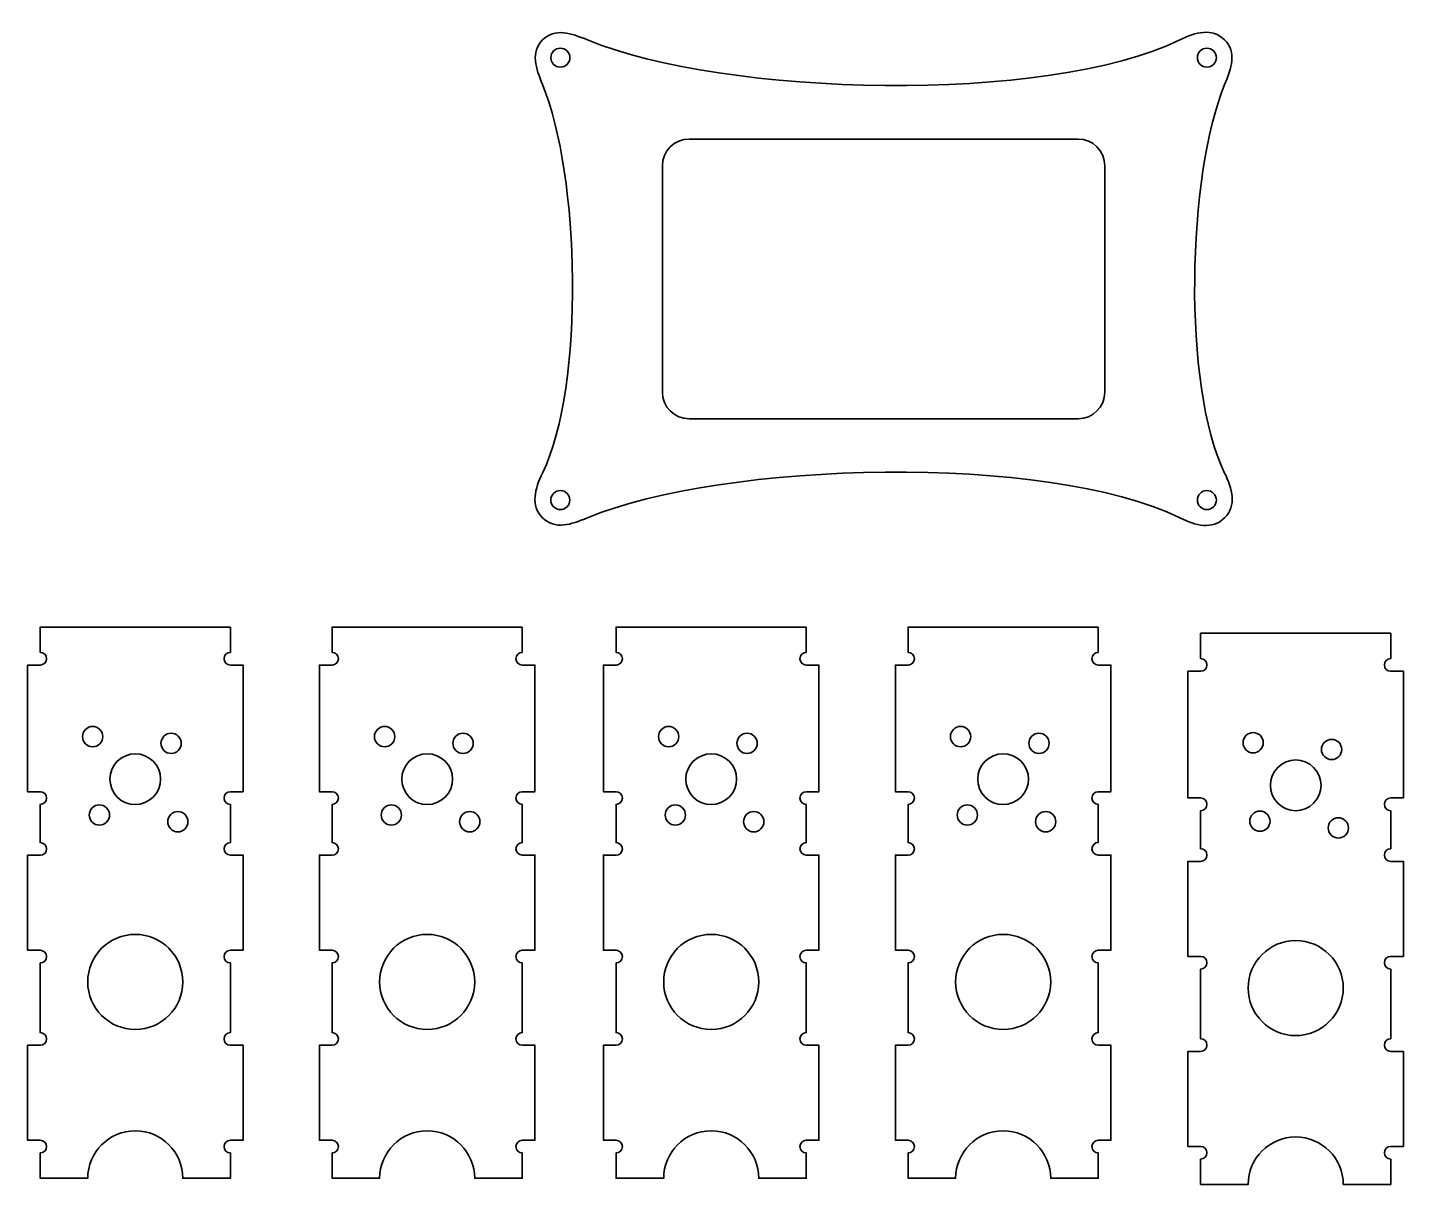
# Model space of a CAD drawing. Header units: inches. Extents: x -170 to 401, y 8 to 582.
# Drawn here: x -161.7 to 55.4, y 171.3 to 354 of the extents above; entities that cross this region are included whole.
import ezdxf

# ---------------------------------------------------------------- set-up
doc = ezdxf.new("R2010")
doc.units = ezdxf.units.IN
doc.header["$MEASUREMENT"] = 0
doc.layers.add('VECTOR-CUT', color=7, linetype='Continuous')

# ---------------------------------------------------------------- blocks, each defined once
blk = doc.blocks.new('block 3')
at = {"layer": 'VECTOR-CUT', "color": 7, "lineweight": 35, "true_color": 0xffffff}
for points in [[(-113.65, 259.32), (-113.65, 259.32)], [(-113.65, 253.32), (-113.65, 253.32)], [(-113.65, 208.31), (-113.65, 208.31)]]:
    blk.add_lwpolyline(points, dxfattribs=at)
for points, knots in [([(-83.65, 259.32), (-83.65, 259.32), (-113.65, 259.32), (-113.65, 259.32), (-113.65, 259.32), (-113.65, 255.32), (-113.65, 255.32), (-113.1, 255.32), (-112.65, 254.87), (-112.65, 254.32), (-112.65, 253.76), (-113.1, 253.32), (-113.65, 253.32), (-113.65, 253.32), (-115.65, 253.32), (-115.65, 253.32), (-115.65, 253.32), (-115.65, 233.32), (-115.65, 233.32), (-115.65, 233.32), (-113.65, 233.32), (-113.65, 233.32), (-113.1, 233.32), (-112.65, 232.87), (-112.65, 232.32), (-112.65, 231.76), (-113.1, 231.32), (-113.65, 231.32), (-113.65, 231.32), (-113.65, 225.31), (-113.65, 225.31), (-113.1, 225.31), (-112.65, 224.87), (-112.65, 224.31), (-112.65, 223.76), (-113.1, 223.31), (-113.65, 223.31), (-113.65, 223.31), (-115.65, 223.32), (-115.65, 223.32), (-115.65, 223.32), (-115.65, 208.31), (-115.65, 208.31), (-115.65, 208.31), (-113.65, 208.31), (-113.65, 208.31), (-113.1, 208.31), (-112.65, 207.86), (-112.65, 207.31), (-112.65, 206.76), (-113.1, 206.31), (-113.65, 206.31), (-113.65, 206.31), (-113.65, 195.31), (-113.65, 195.31), (-113.1, 195.31), (-112.65, 194.87), (-112.65, 194.31), (-112.65, 193.76), (-113.1, 193.31), (-113.65, 193.31), (-113.65, 193.31), (-115.65, 193.31), (-115.65, 193.31), (-115.65, 193.31), (-115.65, 178.31), (-115.65, 178.31), (-115.65, 178.31), (-113.65, 178.31), (-113.65, 178.31), (-113.1, 178.31), (-112.65, 177.86), (-112.65, 177.31), (-112.65, 176.76), (-113.1, 176.31), (-113.65, 176.31), (-113.65, 176.31), (-113.65, 172.31), (-113.65, 172.31), (-113.65, 172.31), (-106.15, 172.31), (-106.15, 172.31), (-106.15, 176.45), (-102.8, 179.81), (-98.65, 179.81), (-94.51, 179.81), (-91.15, 176.45), (-91.15, 172.31), (-91.15, 172.31), (-83.65, 172.31), (-83.65, 172.31), (-83.65, 172.31), (-83.65, 176.31), (-83.65, 176.31), (-84.21, 176.31), (-84.65, 176.76), (-84.65, 177.31), (-84.65, 177.86), (-84.21, 178.31), (-83.65, 178.31), (-83.65, 178.31), (-81.65, 178.31), (-81.65, 178.31), (-81.65, 178.31), (-81.65, 193.31), (-81.65, 193.31), (-81.65, 193.31), (-83.65, 193.31), (-83.65, 193.31), (-84.21, 193.31), (-84.65, 193.76), (-84.65, 194.31), (-84.65, 194.86), (-84.21, 195.31), (-83.65, 195.31), (-83.65, 195.31), (-83.65, 206.31), (-83.65, 206.31), (-84.21, 206.31), (-84.65, 206.76), (-84.65, 207.31), (-84.65, 207.87), (-84.21, 208.31), (-83.65, 208.31), (-83.65, 208.31), (-81.65, 208.31), (-81.65, 208.31), (-81.65, 208.31), (-81.65, 223.32), (-81.65, 223.32), (-81.65, 223.32), (-83.65, 223.32), (-83.65, 223.32), (-84.21, 223.32), (-84.65, 223.76), (-84.65, 224.32), (-84.65, 224.87), (-84.21, 225.31), (-83.65, 225.31), (-83.65, 225.31), (-83.65, 231.32), (-83.65, 231.32), (-84.21, 231.32), (-84.65, 231.76), (-84.65, 232.32), (-84.65, 232.87), (-84.21, 233.32), (-83.65, 233.32), (-83.65, 233.32), (-81.65, 233.32), (-81.65, 233.32), (-81.65, 233.32), (-81.65, 253.32), (-81.65, 253.32), (-81.65, 253.32), (-83.65, 253.32), (-83.65, 253.32), (-84.21, 253.32), (-84.65, 253.76), (-84.65, 254.32), (-84.65, 254.87), (-84.21, 255.32), (-83.65, 255.32), (-83.65, 255.32), (-83.65, 259.32), (-83.65, 259.32)], [0, 0, 0, 0, 1, 1, 1, 2, 2, 2, 3, 3, 3, 4, 4, 4, 5, 5, 5, 6, 6, 6, 7, 7, 7, 8, 8, 8, 9, 9, 9, 10, 10, 10, 11, 11, 11, 12, 12, 12, 13, 13, 13, 14, 14, 14, 15, 15, 15, 16, 16, 16, 17, 17, 17, 18, 18, 18, 19, 19, 19, 20, 20, 20, 21, 21, 21, 22, 22, 22, 23, 23, 23, 24, 24, 24, 25, 25, 25, 26, 26, 26, 27, 27, 27, 28, 28, 28, 29, 29, 29, 30, 30, 30, 31, 31, 31, 32, 32, 32, 33, 33, 33, 34, 34, 34, 35, 35, 35, 36, 36, 36, 37, 37, 37, 38, 38, 38, 39, 39, 39, 40, 40, 40, 41, 41, 41, 42, 42, 42, 43, 43, 43, 44, 44, 44, 45, 45, 45, 46, 46, 46, 47, 47, 47, 48, 48, 48, 49, 49, 49, 50, 50, 50, 51, 51, 51, 52, 52, 52, 53, 53, 53, 54, 54, 54, 55, 55, 55, 55]), ([(-104.24, 243.16), (-103.61, 242.54), (-103.61, 241.52), (-104.24, 240.9), (-104.86, 240.27), (-105.88, 240.27), (-106.5, 240.9), (-107.13, 241.52), (-107.13, 242.54), (-106.5, 243.16), (-105.88, 243.79), (-104.86, 243.79), (-104.24, 243.16)], [0, 0, 0, 0, 1, 1, 1, 2, 2, 2, 3, 3, 3, 4, 4, 4, 4]), ([(-91.86, 242.1), (-91.24, 241.48), (-91.24, 240.46), (-91.86, 239.84), (-92.49, 239.21), (-93.5, 239.21), (-94.13, 239.84), (-94.75, 240.46), (-94.75, 241.48), (-94.13, 242.1), (-93.5, 242.73), (-92.49, 242.73), (-91.86, 242.1)], [0, 0, 0, 0, 1, 1, 1, 2, 2, 2, 3, 3, 3, 4, 4, 4, 4]), ([(-95.82, 238.14), (-94.26, 236.58), (-94.26, 234.05), (-95.82, 232.49), (-97.39, 230.92), (-99.92, 230.92), (-101.48, 232.48), (-103.04, 234.05), (-103.04, 236.58), (-101.48, 238.14), (-99.92, 239.7), (-97.39, 239.7), (-95.82, 238.14)], [0, 0, 0, 0, 1, 1, 1, 2, 2, 2, 3, 3, 3, 4, 4, 4, 4]), ([(-103.18, 230.79), (-102.55, 230.16), (-102.55, 229.15), (-103.18, 228.53), (-103.8, 227.9), (-104.82, 227.9), (-105.44, 228.53), (-106.06, 229.15), (-106.07, 230.16), (-105.44, 230.79), (-104.82, 231.41), (-103.8, 231.41), (-103.18, 230.79)], [0, 0, 0, 0, 1, 1, 1, 2, 2, 2, 3, 3, 3, 4, 4, 4, 4]), ([(-90.8, 229.73), (-90.18, 229.1), (-90.18, 228.09), (-90.8, 227.46), (-91.43, 226.84), (-92.44, 226.84), (-93.07, 227.46), (-93.69, 228.09), (-93.69, 229.1), (-93.07, 229.73), (-92.44, 230.35), (-91.43, 230.35), (-90.8, 229.73)], [0, 0, 0, 0, 1, 1, 1, 2, 2, 2, 3, 3, 3, 4, 4, 4, 4]), ([(-98.65, 210.81), (-94.51, 210.81), (-91.15, 207.45), (-91.15, 203.31), (-91.15, 199.17), (-94.51, 195.81), (-98.65, 195.81), (-102.8, 195.81), (-106.15, 199.17), (-106.15, 203.31), (-106.15, 207.45), (-102.8, 210.81), (-98.65, 210.81)], [0, 0, 0, 0, 1, 1, 1, 2, 2, 2, 3, 3, 3, 4, 4, 4, 4])]:
    blk.add_open_spline(points, degree=3, knots=knots, dxfattribs=at)
blk = doc.blocks.new('block 4')
at = {"layer": 'VECTOR-CUT', "color": 7, "lineweight": 35, "true_color": 0xffffff}
for points in [[(-159.71, 259.32), (-159.71, 259.32)], [(-159.71, 253.32), (-159.71, 253.32)], [(-159.71, 208.31), (-159.71, 208.31)]]:
    blk.add_lwpolyline(points, dxfattribs=at)
for points, knots in [([(-129.71, 259.32), (-129.71, 259.32), (-159.71, 259.32), (-159.71, 259.32), (-159.71, 259.32), (-159.71, 255.32), (-159.71, 255.32), (-159.16, 255.32), (-158.71, 254.87), (-158.71, 254.32), (-158.71, 253.76), (-159.16, 253.32), (-159.71, 253.32), (-159.71, 253.32), (-161.71, 253.32), (-161.71, 253.32), (-161.71, 253.32), (-161.71, 233.32), (-161.71, 233.32), (-161.71, 233.32), (-159.71, 233.32), (-159.71, 233.32), (-159.16, 233.32), (-158.71, 232.87), (-158.71, 232.32), (-158.71, 231.76), (-159.16, 231.32), (-159.71, 231.32), (-159.71, 231.32), (-159.71, 225.31), (-159.71, 225.31), (-159.16, 225.31), (-158.71, 224.87), (-158.71, 224.31), (-158.71, 223.76), (-159.16, 223.31), (-159.71, 223.31), (-159.71, 223.31), (-161.71, 223.32), (-161.71, 223.32), (-161.71, 223.32), (-161.71, 208.31), (-161.71, 208.31), (-161.71, 208.31), (-159.71, 208.31), (-159.71, 208.31), (-159.16, 208.31), (-158.71, 207.86), (-158.71, 207.31), (-158.71, 206.76), (-159.16, 206.31), (-159.71, 206.31), (-159.71, 206.31), (-159.71, 195.31), (-159.71, 195.31), (-159.16, 195.31), (-158.71, 194.87), (-158.71, 194.31), (-158.71, 193.76), (-159.16, 193.31), (-159.71, 193.31), (-159.71, 193.31), (-161.71, 193.31), (-161.71, 193.31), (-161.71, 193.31), (-161.71, 178.31), (-161.71, 178.31), (-161.71, 178.31), (-159.71, 178.31), (-159.71, 178.31), (-159.16, 178.31), (-158.71, 177.86), (-158.71, 177.31), (-158.71, 176.76), (-159.16, 176.31), (-159.71, 176.31), (-159.71, 176.31), (-159.71, 172.31), (-159.71, 172.31), (-159.71, 172.31), (-152.21, 172.31), (-152.21, 172.31), (-152.21, 176.45), (-148.85, 179.81), (-144.71, 179.81), (-140.57, 179.81), (-137.21, 176.45), (-137.21, 172.31), (-137.21, 172.31), (-129.71, 172.31), (-129.71, 172.31), (-129.71, 172.31), (-129.71, 176.31), (-129.71, 176.31), (-130.26, 176.31), (-130.71, 176.76), (-130.71, 177.31), (-130.71, 177.86), (-130.26, 178.31), (-129.71, 178.31), (-129.71, 178.31), (-127.71, 178.31), (-127.71, 178.31), (-127.71, 178.31), (-127.71, 193.31), (-127.71, 193.31), (-127.71, 193.31), (-129.71, 193.31), (-129.71, 193.31), (-130.26, 193.31), (-130.71, 193.76), (-130.71, 194.31), (-130.71, 194.86), (-130.26, 195.31), (-129.71, 195.31), (-129.71, 195.31), (-129.71, 206.31), (-129.71, 206.31), (-130.26, 206.31), (-130.71, 206.76), (-130.71, 207.31), (-130.71, 207.87), (-130.26, 208.31), (-129.71, 208.31), (-129.71, 208.31), (-127.71, 208.31), (-127.71, 208.31), (-127.71, 208.31), (-127.71, 223.32), (-127.71, 223.32), (-127.71, 223.32), (-129.71, 223.32), (-129.71, 223.32), (-130.26, 223.32), (-130.71, 223.76), (-130.71, 224.32), (-130.71, 224.87), (-130.26, 225.31), (-129.71, 225.31), (-129.71, 225.31), (-129.71, 231.32), (-129.71, 231.32), (-130.26, 231.32), (-130.71, 231.76), (-130.71, 232.32), (-130.71, 232.87), (-130.26, 233.32), (-129.71, 233.32), (-129.71, 233.32), (-127.71, 233.32), (-127.71, 233.32), (-127.71, 233.32), (-127.71, 253.32), (-127.71, 253.32), (-127.71, 253.32), (-129.71, 253.32), (-129.71, 253.32), (-130.26, 253.32), (-130.71, 253.76), (-130.71, 254.32), (-130.71, 254.87), (-130.26, 255.32), (-129.71, 255.32), (-129.71, 255.32), (-129.71, 259.32), (-129.71, 259.32)], [0, 0, 0, 0, 1, 1, 1, 2, 2, 2, 3, 3, 3, 4, 4, 4, 5, 5, 5, 6, 6, 6, 7, 7, 7, 8, 8, 8, 9, 9, 9, 10, 10, 10, 11, 11, 11, 12, 12, 12, 13, 13, 13, 14, 14, 14, 15, 15, 15, 16, 16, 16, 17, 17, 17, 18, 18, 18, 19, 19, 19, 20, 20, 20, 21, 21, 21, 22, 22, 22, 23, 23, 23, 24, 24, 24, 25, 25, 25, 26, 26, 26, 27, 27, 27, 28, 28, 28, 29, 29, 29, 30, 30, 30, 31, 31, 31, 32, 32, 32, 33, 33, 33, 34, 34, 34, 35, 35, 35, 36, 36, 36, 37, 37, 37, 38, 38, 38, 39, 39, 39, 40, 40, 40, 41, 41, 41, 42, 42, 42, 43, 43, 43, 44, 44, 44, 45, 45, 45, 46, 46, 46, 47, 47, 47, 48, 48, 48, 49, 49, 49, 50, 50, 50, 51, 51, 51, 52, 52, 52, 53, 53, 53, 54, 54, 54, 55, 55, 55, 55]), ([(-150.3, 243.16), (-149.67, 242.54), (-149.67, 241.52), (-150.3, 240.9), (-150.92, 240.27), (-151.93, 240.27), (-152.56, 240.9), (-153.18, 241.52), (-153.18, 242.54), (-152.56, 243.16), (-151.93, 243.79), (-150.92, 243.79), (-150.3, 243.16)], [0, 0, 0, 0, 1, 1, 1, 2, 2, 2, 3, 3, 3, 4, 4, 4, 4]), ([(-137.92, 242.1), (-137.3, 241.48), (-137.3, 240.46), (-137.92, 239.84), (-138.55, 239.21), (-139.56, 239.21), (-140.18, 239.84), (-140.81, 240.46), (-140.81, 241.48), (-140.18, 242.1), (-139.56, 242.73), (-138.55, 242.73), (-137.92, 242.1)], [0, 0, 0, 0, 1, 1, 1, 2, 2, 2, 3, 3, 3, 4, 4, 4, 4]), ([(-141.88, 238.14), (-140.32, 236.58), (-140.32, 234.05), (-141.88, 232.49), (-143.44, 230.92), (-145.98, 230.92), (-147.54, 232.48), (-149.1, 234.05), (-149.1, 236.58), (-147.54, 238.14), (-145.98, 239.7), (-143.44, 239.7), (-141.88, 238.14)], [0, 0, 0, 0, 1, 1, 1, 2, 2, 2, 3, 3, 3, 4, 4, 4, 4]), ([(-149.24, 230.79), (-148.61, 230.16), (-148.61, 229.15), (-149.24, 228.53), (-149.86, 227.9), (-150.87, 227.9), (-151.5, 228.53), (-152.12, 229.15), (-152.12, 230.16), (-151.5, 230.79), (-150.87, 231.41), (-149.86, 231.41), (-149.24, 230.79)], [0, 0, 0, 0, 1, 1, 1, 2, 2, 2, 3, 3, 3, 4, 4, 4, 4]), ([(-136.86, 229.73), (-136.24, 229.1), (-136.24, 228.09), (-136.86, 227.46), (-137.49, 226.84), (-138.5, 226.84), (-139.12, 227.46), (-139.75, 228.09), (-139.75, 229.1), (-139.12, 229.73), (-138.5, 230.35), (-137.49, 230.35), (-136.86, 229.73)], [0, 0, 0, 0, 1, 1, 1, 2, 2, 2, 3, 3, 3, 4, 4, 4, 4]), ([(-144.71, 210.81), (-140.57, 210.81), (-137.21, 207.45), (-137.21, 203.31), (-137.21, 199.17), (-140.57, 195.81), (-144.71, 195.81), (-148.85, 195.81), (-152.21, 199.17), (-152.21, 203.31), (-152.21, 207.45), (-148.85, 210.81), (-144.71, 210.81)], [0, 0, 0, 0, 1, 1, 1, 2, 2, 2, 3, 3, 3, 4, 4, 4, 4])]:
    blk.add_open_spline(points, degree=3, knots=knots, dxfattribs=at)
blk = doc.blocks.new('block 5')
at = {"layer": 'VECTOR-CUT', "color": 7, "lineweight": 35, "true_color": 0xffffff}
for points in [[(-68.84, 259.32), (-68.84, 259.32)], [(-68.84, 253.32), (-68.84, 253.32)], [(-68.84, 208.31), (-68.84, 208.31)]]:
    blk.add_lwpolyline(points, dxfattribs=at)
for points, knots in [([(-38.84, 259.32), (-38.84, 259.32), (-68.84, 259.32), (-68.84, 259.32), (-68.84, 259.32), (-68.84, 255.32), (-68.84, 255.32), (-68.29, 255.32), (-67.84, 254.87), (-67.84, 254.32), (-67.84, 253.76), (-68.29, 253.32), (-68.84, 253.32), (-68.84, 253.32), (-70.84, 253.32), (-70.84, 253.32), (-70.84, 253.32), (-70.84, 233.32), (-70.84, 233.32), (-70.84, 233.32), (-68.84, 233.32), (-68.84, 233.32), (-68.29, 233.32), (-67.84, 232.87), (-67.84, 232.32), (-67.84, 231.76), (-68.29, 231.32), (-68.84, 231.32), (-68.84, 231.32), (-68.84, 225.31), (-68.84, 225.31), (-68.29, 225.31), (-67.84, 224.87), (-67.84, 224.32), (-67.84, 223.76), (-68.29, 223.31), (-68.84, 223.31), (-68.84, 223.31), (-70.84, 223.32), (-70.84, 223.32), (-70.84, 223.32), (-70.84, 208.31), (-70.84, 208.31), (-70.84, 208.31), (-68.84, 208.31), (-68.84, 208.31), (-68.29, 208.31), (-67.84, 207.86), (-67.84, 207.31), (-67.84, 206.76), (-68.29, 206.31), (-68.84, 206.31), (-68.84, 206.31), (-68.84, 195.31), (-68.84, 195.31), (-68.29, 195.31), (-67.84, 194.87), (-67.84, 194.31), (-67.84, 193.76), (-68.29, 193.31), (-68.84, 193.31), (-68.84, 193.31), (-70.84, 193.31), (-70.84, 193.31), (-70.84, 193.31), (-70.84, 178.31), (-70.84, 178.31), (-70.84, 178.31), (-68.84, 178.31), (-68.84, 178.31), (-68.29, 178.31), (-67.84, 177.86), (-67.84, 177.31), (-67.84, 176.76), (-68.29, 176.31), (-68.84, 176.31), (-68.84, 176.31), (-68.84, 172.31), (-68.84, 172.31), (-68.84, 172.31), (-61.34, 172.31), (-61.34, 172.31), (-61.34, 176.45), (-57.98, 179.81), (-53.84, 179.81), (-49.7, 179.81), (-46.34, 176.45), (-46.34, 172.31), (-46.34, 172.31), (-38.84, 172.31), (-38.84, 172.31), (-38.84, 172.31), (-38.84, 176.31), (-38.84, 176.31), (-39.39, 176.31), (-39.84, 176.76), (-39.84, 177.31), (-39.84, 177.86), (-39.39, 178.31), (-38.84, 178.31), (-38.84, 178.31), (-36.84, 178.31), (-36.84, 178.31), (-36.84, 178.31), (-36.84, 193.31), (-36.84, 193.31), (-36.84, 193.31), (-38.84, 193.31), (-38.84, 193.31), (-39.39, 193.31), (-39.84, 193.76), (-39.84, 194.31), (-39.84, 194.86), (-39.39, 195.31), (-38.84, 195.31), (-38.84, 195.31), (-38.84, 206.31), (-38.84, 206.31), (-39.39, 206.31), (-39.84, 206.76), (-39.84, 207.31), (-39.84, 207.87), (-39.39, 208.31), (-38.84, 208.31), (-38.84, 208.31), (-36.84, 208.31), (-36.84, 208.31), (-36.84, 208.31), (-36.84, 223.32), (-36.84, 223.32), (-36.84, 223.32), (-38.84, 223.32), (-38.84, 223.32), (-39.39, 223.32), (-39.84, 223.76), (-39.84, 224.32), (-39.84, 224.87), (-39.39, 225.31), (-38.84, 225.31), (-38.84, 225.31), (-38.84, 231.32), (-38.84, 231.32), (-39.39, 231.32), (-39.84, 231.76), (-39.84, 232.32), (-39.84, 232.87), (-39.39, 233.32), (-38.84, 233.32), (-38.84, 233.32), (-36.84, 233.32), (-36.84, 233.32), (-36.84, 233.32), (-36.84, 253.32), (-36.84, 253.32), (-36.84, 253.32), (-38.84, 253.32), (-38.84, 253.32), (-39.39, 253.32), (-39.84, 253.76), (-39.84, 254.32), (-39.84, 254.87), (-39.39, 255.32), (-38.84, 255.32), (-38.84, 255.32), (-38.84, 259.32), (-38.84, 259.32)], [0, 0, 0, 0, 1, 1, 1, 2, 2, 2, 3, 3, 3, 4, 4, 4, 5, 5, 5, 6, 6, 6, 7, 7, 7, 8, 8, 8, 9, 9, 9, 10, 10, 10, 11, 11, 11, 12, 12, 12, 13, 13, 13, 14, 14, 14, 15, 15, 15, 16, 16, 16, 17, 17, 17, 18, 18, 18, 19, 19, 19, 20, 20, 20, 21, 21, 21, 22, 22, 22, 23, 23, 23, 24, 24, 24, 25, 25, 25, 26, 26, 26, 27, 27, 27, 28, 28, 28, 29, 29, 29, 30, 30, 30, 31, 31, 31, 32, 32, 32, 33, 33, 33, 34, 34, 34, 35, 35, 35, 36, 36, 36, 37, 37, 37, 38, 38, 38, 39, 39, 39, 40, 40, 40, 41, 41, 41, 42, 42, 42, 43, 43, 43, 44, 44, 44, 45, 45, 45, 46, 46, 46, 47, 47, 47, 48, 48, 48, 49, 49, 49, 50, 50, 50, 51, 51, 51, 52, 52, 52, 53, 53, 53, 54, 54, 54, 55, 55, 55, 55]), ([(-59.42, 243.16), (-58.8, 242.54), (-58.8, 241.52), (-59.43, 240.9), (-60.05, 240.27), (-61.06, 240.27), (-61.69, 240.9), (-62.31, 241.52), (-62.31, 242.54), (-61.69, 243.16), (-61.06, 243.79), (-60.05, 243.79), (-59.42, 243.16)], [0, 0, 0, 0, 1, 1, 1, 2, 2, 2, 3, 3, 3, 4, 4, 4, 4]), ([(-47.05, 242.1), (-46.43, 241.48), (-46.42, 240.46), (-47.05, 239.84), (-47.68, 239.21), (-48.69, 239.21), (-49.31, 239.84), (-49.94, 240.46), (-49.94, 241.48), (-49.31, 242.1), (-48.69, 242.73), (-47.67, 242.73), (-47.05, 242.1)], [0, 0, 0, 0, 1, 1, 1, 2, 2, 2, 3, 3, 3, 4, 4, 4, 4]), ([(-51.01, 238.14), (-49.45, 236.58), (-49.45, 234.05), (-51.01, 232.49), (-52.57, 230.92), (-55.1, 230.92), (-56.67, 232.48), (-58.23, 234.05), (-58.23, 236.58), (-56.67, 238.14), (-55.1, 239.7), (-52.57, 239.7), (-51.01, 238.14)], [0, 0, 0, 0, 1, 1, 1, 2, 2, 2, 3, 3, 3, 4, 4, 4, 4]), ([(-58.36, 230.79), (-57.74, 230.16), (-57.74, 229.15), (-58.36, 228.53), (-58.99, 227.9), (-60, 227.9), (-60.63, 228.53), (-61.25, 229.15), (-61.25, 230.16), (-60.63, 230.79), (-60, 231.41), (-58.99, 231.41), (-58.36, 230.79)], [0, 0, 0, 0, 1, 1, 1, 2, 2, 2, 3, 3, 3, 4, 4, 4, 4]), ([(-45.99, 229.73), (-45.36, 229.1), (-45.36, 228.09), (-45.99, 227.46), (-46.61, 226.84), (-47.63, 226.84), (-48.25, 227.46), (-48.88, 228.09), (-48.88, 229.1), (-48.25, 229.73), (-47.63, 230.35), (-46.62, 230.35), (-45.99, 229.73)], [0, 0, 0, 0, 1, 1, 1, 2, 2, 2, 3, 3, 3, 4, 4, 4, 4]), ([(-53.84, 210.81), (-49.7, 210.81), (-46.34, 207.45), (-46.34, 203.31), (-46.34, 199.17), (-49.7, 195.81), (-53.84, 195.81), (-57.98, 195.81), (-61.34, 199.17), (-61.34, 203.31), (-61.34, 207.45), (-57.98, 210.81), (-53.84, 210.81)], [0, 0, 0, 0, 1, 1, 1, 2, 2, 2, 3, 3, 3, 4, 4, 4, 4])]:
    blk.add_open_spline(points, degree=3, knots=knots, dxfattribs=at)
blk = doc.blocks.new('block 6')
at = {"layer": 'VECTOR-CUT', "color": 7, "lineweight": 35, "true_color": 0xffffff}
for points in [[(-22.78, 259.32), (-22.78, 259.32)], [(-22.78, 253.32), (-22.78, 253.32)], [(-22.78, 208.31), (-22.78, 208.31)]]:
    blk.add_lwpolyline(points, dxfattribs=at)
for points, knots in [([(7.22, 259.32), (7.22, 259.32), (-22.78, 259.32), (-22.78, 259.32), (-22.78, 259.32), (-22.78, 255.32), (-22.78, 255.32), (-22.23, 255.32), (-21.78, 254.87), (-21.78, 254.32), (-21.78, 253.76), (-22.23, 253.32), (-22.78, 253.32), (-22.78, 253.32), (-24.78, 253.32), (-24.78, 253.32), (-24.78, 253.32), (-24.78, 233.32), (-24.78, 233.32), (-24.78, 233.32), (-22.78, 233.32), (-22.78, 233.32), (-22.23, 233.32), (-21.78, 232.87), (-21.78, 232.32), (-21.78, 231.76), (-22.23, 231.32), (-22.78, 231.32), (-22.78, 231.32), (-22.78, 225.31), (-22.78, 225.31), (-22.23, 225.31), (-21.78, 224.87), (-21.78, 224.32), (-21.78, 223.76), (-22.23, 223.31), (-22.78, 223.31), (-22.78, 223.31), (-24.78, 223.32), (-24.78, 223.32), (-24.78, 223.32), (-24.78, 208.31), (-24.78, 208.31), (-24.78, 208.31), (-22.78, 208.31), (-22.78, 208.31), (-22.23, 208.31), (-21.78, 207.86), (-21.78, 207.31), (-21.78, 206.76), (-22.23, 206.31), (-22.78, 206.31), (-22.78, 206.31), (-22.78, 195.31), (-22.78, 195.31), (-22.23, 195.31), (-21.78, 194.87), (-21.78, 194.31), (-21.78, 193.76), (-22.23, 193.31), (-22.78, 193.31), (-22.78, 193.31), (-24.78, 193.31), (-24.78, 193.31), (-24.78, 193.31), (-24.78, 178.31), (-24.78, 178.31), (-24.78, 178.31), (-22.78, 178.31), (-22.78, 178.31), (-22.23, 178.31), (-21.78, 177.86), (-21.78, 177.31), (-21.78, 176.76), (-22.23, 176.31), (-22.78, 176.31), (-22.78, 176.31), (-22.78, 172.31), (-22.78, 172.31), (-22.78, 172.31), (-15.28, 172.31), (-15.28, 172.31), (-15.28, 176.45), (-11.92, 179.81), (-7.78, 179.81), (-3.64, 179.81), (-0.28, 176.45), (-0.28, 172.31), (-0.28, 172.31), (7.22, 172.31), (7.22, 172.31), (7.22, 172.31), (7.22, 176.31), (7.22, 176.31), (6.67, 176.31), (6.22, 176.76), (6.22, 177.31), (6.22, 177.86), (6.67, 178.31), (7.22, 178.31), (7.22, 178.31), (9.22, 178.31), (9.22, 178.31), (9.22, 178.31), (9.22, 193.31), (9.22, 193.31), (9.22, 193.31), (7.22, 193.31), (7.22, 193.31), (6.67, 193.31), (6.22, 193.76), (6.22, 194.31), (6.22, 194.87), (6.67, 195.31), (7.22, 195.31), (7.22, 195.31), (7.22, 206.31), (7.22, 206.31), (6.67, 206.31), (6.22, 206.76), (6.22, 207.31), (6.22, 207.87), (6.67, 208.31), (7.22, 208.31), (7.22, 208.31), (9.22, 208.31), (9.22, 208.31), (9.22, 208.31), (9.22, 223.32), (9.22, 223.32), (9.22, 223.32), (7.22, 223.32), (7.22, 223.32), (6.67, 223.32), (6.22, 223.76), (6.22, 224.32), (6.22, 224.87), (6.67, 225.32), (7.22, 225.32), (7.22, 225.32), (7.22, 231.32), (7.22, 231.32), (6.67, 231.32), (6.22, 231.76), (6.22, 232.32), (6.22, 232.87), (6.67, 233.32), (7.22, 233.32), (7.22, 233.32), (9.22, 233.32), (9.22, 233.32), (9.22, 233.32), (9.22, 253.32), (9.22, 253.32), (9.22, 253.32), (7.22, 253.32), (7.22, 253.32), (6.67, 253.32), (6.22, 253.76), (6.22, 254.32), (6.22, 254.87), (6.67, 255.32), (7.22, 255.32), (7.22, 255.32), (7.22, 259.32), (7.22, 259.32)], [0, 0, 0, 0, 1, 1, 1, 2, 2, 2, 3, 3, 3, 4, 4, 4, 5, 5, 5, 6, 6, 6, 7, 7, 7, 8, 8, 8, 9, 9, 9, 10, 10, 10, 11, 11, 11, 12, 12, 12, 13, 13, 13, 14, 14, 14, 15, 15, 15, 16, 16, 16, 17, 17, 17, 18, 18, 18, 19, 19, 19, 20, 20, 20, 21, 21, 21, 22, 22, 22, 23, 23, 23, 24, 24, 24, 25, 25, 25, 26, 26, 26, 27, 27, 27, 28, 28, 28, 29, 29, 29, 30, 30, 30, 31, 31, 31, 32, 32, 32, 33, 33, 33, 34, 34, 34, 35, 35, 35, 36, 36, 36, 37, 37, 37, 38, 38, 38, 39, 39, 39, 40, 40, 40, 41, 41, 41, 42, 42, 42, 43, 43, 43, 44, 44, 44, 45, 45, 45, 46, 46, 46, 47, 47, 47, 48, 48, 48, 49, 49, 49, 50, 50, 50, 51, 51, 51, 52, 52, 52, 53, 53, 53, 54, 54, 54, 55, 55, 55, 55]), ([(-13.37, 243.16), (-12.74, 242.54), (-12.74, 241.52), (-13.37, 240.9), (-13.99, 240.27), (-15, 240.27), (-15.63, 240.9), (-16.25, 241.52), (-16.25, 242.54), (-15.63, 243.16), (-15, 243.79), (-13.99, 243.79), (-13.37, 243.16)], [0, 0, 0, 0, 1, 1, 1, 2, 2, 2, 3, 3, 3, 4, 4, 4, 4]), ([(-0.99, 242.1), (-0.37, 241.48), (-0.37, 240.46), (-0.99, 239.84), (-1.62, 239.21), (-2.63, 239.21), (-3.25, 239.84), (-3.88, 240.46), (-3.88, 241.48), (-3.26, 242.1), (-2.63, 242.73), (-1.62, 242.73), (-0.99, 242.1)], [0, 0, 0, 0, 1, 1, 1, 2, 2, 2, 3, 3, 3, 4, 4, 4, 4]), ([(-4.95, 238.14), (-3.39, 236.58), (-3.39, 234.05), (-4.95, 232.49), (-6.52, 230.92), (-9.05, 230.92), (-10.61, 232.48), (-12.17, 234.05), (-12.17, 236.58), (-10.61, 238.14), (-9.05, 239.7), (-6.52, 239.7), (-4.95, 238.14)], [0, 0, 0, 0, 1, 1, 1, 2, 2, 2, 3, 3, 3, 4, 4, 4, 4]), ([(-12.31, 230.79), (-11.68, 230.16), (-11.68, 229.15), (-12.31, 228.53), (-12.93, 227.9), (-13.94, 227.9), (-14.57, 228.53), (-15.19, 229.15), (-15.19, 230.16), (-14.57, 230.79), (-13.94, 231.41), (-12.93, 231.41), (-12.31, 230.79)], [0, 0, 0, 0, 1, 1, 1, 2, 2, 2, 3, 3, 3, 4, 4, 4, 4]), ([(0.07, 229.73), (0.69, 229.1), (0.69, 228.09), (0.07, 227.46), (-0.56, 226.84), (-1.57, 226.84), (-2.2, 227.46), (-2.82, 228.09), (-2.82, 229.1), (-2.2, 229.73), (-1.57, 230.35), (-0.56, 230.35), (0.07, 229.73)], [0, 0, 0, 0, 1, 1, 1, 2, 2, 2, 3, 3, 3, 4, 4, 4, 4]), ([(-7.78, 210.81), (-3.64, 210.81), (-0.28, 207.45), (-0.28, 203.31), (-0.28, 199.17), (-3.64, 195.81), (-7.78, 195.81), (-11.92, 195.81), (-15.28, 199.17), (-15.28, 203.31), (-15.28, 207.45), (-11.92, 210.81), (-7.78, 210.81)], [0, 0, 0, 0, 1, 1, 1, 2, 2, 2, 3, 3, 3, 4, 4, 4, 4])]:
    blk.add_open_spline(points, degree=3, knots=knots, dxfattribs=at)
blk = doc.blocks.new('block 8')
at = {"layer": 'VECTOR-CUT', "color": 250, "lineweight": 35, "true_color": 0x231f20}
for points, knots in [([(27.16, 283.63), (28.37, 281.15), (29.11, 278.51), (27.16, 276.56), (25.21, 274.61), (22.57, 275.35), (20.09, 276.56), (-0.9, 286.82), (-51.79, 285.5), (-73.38, 276.56), (-75.93, 275.5), (-78.5, 274.61), (-80.45, 276.56), (-82.4, 278.51), (-81.66, 281.15), (-80.45, 283.63), (-73.72, 297.4), (-74.58, 330.77), (-80.45, 344.93), (-81.51, 347.48), (-82.4, 350.05), (-80.45, 352), (-78.5, 353.95), (-75.93, 353.05), (-73.38, 352), (-51.79, 343.06), (-0.9, 341.74), (20.09, 352), (22.57, 353.21), (25.21, 353.95), (27.16, 352), (29.11, 350.04), (28.22, 347.48), (27.16, 344.93), (21.3, 330.77), (20.43, 297.4), (27.16, 283.63)], [0, 0, 0, 0, 1, 1, 1, 2, 2, 2, 3, 3, 3, 4, 4, 4, 5, 5, 5, 6, 6, 6, 7, 7, 7, 8, 8, 8, 9, 9, 9, 10, 10, 10, 11, 11, 11, 12, 12, 12, 12]), ([(-76.14, 349.19), (-76.14, 348.37), (-76.82, 347.69), (-77.64, 347.69), (-78.47, 347.69), (-79.14, 348.37), (-79.14, 349.19), (-79.14, 350.02), (-78.47, 350.69), (-77.64, 350.69), (-76.82, 350.69), (-76.14, 350.02), (-76.14, 349.19)], [0, 0, 0, 0, 1, 1, 1, 2, 2, 2, 3, 3, 3, 4, 4, 4, 4]), ([(25.86, 349.19), (25.86, 348.36), (25.19, 347.69), (24.36, 347.69), (23.53, 347.69), (22.86, 348.36), (22.86, 349.19), (22.86, 350.02), (23.53, 350.69), (24.36, 350.69), (25.19, 350.69), (25.86, 350.02), (25.86, 349.19)], [0, 0, 0, 0, 1, 1, 1, 2, 2, 2, 3, 3, 3, 4, 4, 4, 4]), ([(8.26, 296.42), (8.26, 294.08), (6.37, 292.18), (4.03, 292.18), (4.03, 292.18), (-57.32, 292.18), (-57.32, 292.18), (-59.66, 292.18), (-61.55, 294.08), (-61.55, 296.42), (-61.55, 296.42), (-61.55, 332.11), (-61.55, 332.11), (-61.55, 334.45), (-59.66, 336.34), (-57.32, 336.34), (-57.32, 336.34), (4.03, 336.34), (4.03, 336.34), (6.37, 336.34), (8.26, 334.45), (8.26, 332.11), (8.26, 332.11), (8.26, 296.42), (8.26, 296.42)], [0, 0, 0, 0, 1, 1, 1, 2, 2, 2, 3, 3, 3, 4, 4, 4, 5, 5, 5, 6, 6, 6, 7, 7, 7, 8, 8, 8, 8]), ([(-76.15, 279.36), (-76.15, 278.54), (-76.82, 277.86), (-77.65, 277.86), (-78.47, 277.86), (-79.15, 278.54), (-79.15, 279.36), (-79.15, 280.19), (-78.47, 280.86), (-77.65, 280.86), (-76.82, 280.86), (-76.15, 280.19), (-76.15, 279.36)], [0, 0, 0, 0, 1, 1, 1, 2, 2, 2, 3, 3, 3, 4, 4, 4, 4]), ([(25.86, 279.36), (25.86, 278.54), (25.19, 277.86), (24.36, 277.86), (23.53, 277.86), (22.86, 278.54), (22.86, 279.36), (22.86, 280.19), (23.53, 280.86), (24.36, 280.86), (25.19, 280.86), (25.86, 280.19), (25.86, 279.36)], [0, 0, 0, 0, 1, 1, 1, 2, 2, 2, 3, 3, 3, 4, 4, 4, 4])]:
    blk.add_open_spline(points, degree=3, knots=knots, dxfattribs=at)
blk = doc.blocks.new('block 19')
at = {"layer": 'VECTOR-CUT', "color": 7, "lineweight": 35, "true_color": 0xffffff}
for points in [[(23.38, 258.34), (23.38, 258.34)], [(23.38, 252.34), (23.38, 252.34)], [(23.38, 207.34), (23.38, 207.34)]]:
    blk.add_lwpolyline(points, dxfattribs=at)
for points, knots in [([(53.38, 258.34), (53.38, 258.34), (23.38, 258.34), (23.38, 258.34), (23.38, 258.34), (23.38, 254.34), (23.38, 254.34), (23.93, 254.34), (24.38, 253.89), (24.38, 253.34), (24.38, 252.79), (23.93, 252.34), (23.38, 252.34), (23.38, 252.34), (21.38, 252.34), (21.38, 252.34), (21.38, 252.34), (21.38, 232.34), (21.38, 232.34), (21.38, 232.34), (23.38, 232.34), (23.38, 232.34), (23.93, 232.34), (24.38, 231.89), (24.38, 231.34), (24.38, 230.79), (23.93, 230.34), (23.38, 230.34), (23.38, 230.34), (23.38, 224.34), (23.38, 224.34), (23.93, 224.34), (24.38, 223.89), (24.38, 223.34), (24.38, 222.79), (23.93, 222.34), (23.38, 222.34), (23.38, 222.34), (21.38, 222.34), (21.38, 222.34), (21.38, 222.34), (21.38, 207.34), (21.38, 207.34), (21.38, 207.34), (23.38, 207.34), (23.38, 207.34), (23.93, 207.34), (24.38, 206.89), (24.38, 206.34), (24.38, 205.79), (23.93, 205.34), (23.38, 205.34), (23.38, 205.34), (23.38, 194.34), (23.38, 194.34), (23.93, 194.34), (24.38, 193.89), (24.38, 193.34), (24.38, 192.79), (23.93, 192.34), (23.38, 192.34), (23.38, 192.34), (21.38, 192.34), (21.38, 192.34), (21.38, 192.34), (21.38, 177.34), (21.38, 177.34), (21.38, 177.34), (23.38, 177.34), (23.38, 177.34), (23.93, 177.34), (24.38, 176.89), (24.38, 176.34), (24.38, 175.79), (23.93, 175.34), (23.38, 175.34), (23.38, 175.34), (23.38, 171.34), (23.38, 171.34), (23.38, 171.34), (30.88, 171.34), (30.88, 171.34), (30.88, 175.48), (34.24, 178.84), (38.38, 178.84), (42.52, 178.84), (45.88, 175.48), (45.88, 171.34), (45.88, 171.34), (53.38, 171.34), (53.38, 171.34), (53.38, 171.34), (53.38, 175.34), (53.38, 175.34), (52.83, 175.34), (52.38, 175.79), (52.38, 176.34), (52.38, 176.89), (52.83, 177.34), (53.38, 177.34), (53.38, 177.34), (55.38, 177.34), (55.38, 177.34), (55.38, 177.34), (55.38, 192.34), (55.38, 192.34), (55.38, 192.34), (53.38, 192.34), (53.38, 192.34), (52.83, 192.34), (52.38, 192.79), (52.38, 193.34), (52.38, 193.89), (52.83, 194.34), (53.38, 194.34), (53.38, 194.34), (53.38, 205.34), (53.38, 205.34), (52.83, 205.34), (52.38, 205.79), (52.38, 206.34), (52.38, 206.89), (52.83, 207.34), (53.38, 207.34), (53.38, 207.34), (55.38, 207.34), (55.38, 207.34), (55.38, 207.34), (55.38, 222.34), (55.38, 222.34), (55.38, 222.34), (53.38, 222.34), (53.38, 222.34), (52.83, 222.34), (52.38, 222.79), (52.38, 223.34), (52.38, 223.89), (52.83, 224.34), (53.38, 224.34), (53.38, 224.34), (53.38, 230.34), (53.38, 230.34), (52.83, 230.34), (52.38, 230.79), (52.38, 231.34), (52.38, 231.89), (52.83, 232.34), (53.38, 232.34), (53.38, 232.34), (55.38, 232.34), (55.38, 232.34), (55.38, 232.34), (55.38, 252.34), (55.38, 252.34), (55.38, 252.34), (53.38, 252.34), (53.38, 252.34), (52.83, 252.34), (52.38, 252.79), (52.38, 253.34), (52.38, 253.89), (52.83, 254.34), (53.38, 254.34), (53.38, 254.34), (53.38, 258.34), (53.38, 258.34)], [0, 0, 0, 0, 1, 1, 1, 2, 2, 2, 3, 3, 3, 4, 4, 4, 5, 5, 5, 6, 6, 6, 7, 7, 7, 8, 8, 8, 9, 9, 9, 10, 10, 10, 11, 11, 11, 12, 12, 12, 13, 13, 13, 14, 14, 14, 15, 15, 15, 16, 16, 16, 17, 17, 17, 18, 18, 18, 19, 19, 19, 20, 20, 20, 21, 21, 21, 22, 22, 22, 23, 23, 23, 24, 24, 24, 25, 25, 25, 26, 26, 26, 27, 27, 27, 28, 28, 28, 29, 29, 29, 30, 30, 30, 31, 31, 31, 32, 32, 32, 33, 33, 33, 34, 34, 34, 35, 35, 35, 36, 36, 36, 37, 37, 37, 38, 38, 38, 39, 39, 39, 40, 40, 40, 41, 41, 41, 42, 42, 42, 43, 43, 43, 44, 44, 44, 45, 45, 45, 46, 46, 46, 47, 47, 47, 48, 48, 48, 49, 49, 49, 50, 50, 50, 51, 51, 51, 52, 52, 52, 53, 53, 53, 54, 54, 54, 55, 55, 55, 55]), ([(32.8, 242.19), (33.42, 241.56), (33.42, 240.55), (32.79, 239.93), (32.17, 239.3), (31.16, 239.3), (30.53, 239.93), (29.91, 240.55), (29.91, 241.56), (30.53, 242.19), (31.16, 242.81), (32.17, 242.81), (32.8, 242.19)], [0, 0, 0, 0, 1, 1, 1, 2, 2, 2, 3, 3, 3, 4, 4, 4, 4]), ([(45.17, 241.13), (45.79, 240.5), (45.79, 239.49), (45.17, 238.87), (44.54, 238.24), (43.53, 238.24), (42.91, 238.87), (42.28, 239.49), (42.28, 240.5), (42.91, 241.13), (43.53, 241.75), (44.54, 241.75), (45.17, 241.13)], [0, 0, 0, 0, 1, 1, 1, 2, 2, 2, 3, 3, 3, 4, 4, 4, 4]), ([(41.21, 237.17), (42.77, 235.61), (42.77, 233.07), (41.21, 231.51), (39.65, 229.95), (37.12, 229.95), (35.55, 231.51), (33.99, 233.07), (33.99, 235.61), (35.55, 237.17), (37.12, 238.73), (39.65, 238.73), (41.21, 237.17)], [0, 0, 0, 0, 1, 1, 1, 2, 2, 2, 3, 3, 3, 4, 4, 4, 4]), ([(33.85, 229.81), (34.48, 229.19), (34.48, 228.18), (33.86, 227.55), (33.23, 226.93), (32.22, 226.93), (31.59, 227.55), (30.97, 228.18), (30.97, 229.19), (31.59, 229.81), (32.22, 230.44), (33.23, 230.44), (33.85, 229.81)], [0, 0, 0, 0, 1, 1, 1, 2, 2, 2, 3, 3, 3, 4, 4, 4, 4]), ([(46.23, 228.75), (46.86, 228.13), (46.86, 227.12), (46.23, 226.49), (45.61, 225.87), (44.59, 225.87), (43.97, 226.49), (43.34, 227.12), (43.34, 228.13), (43.97, 228.75), (44.59, 229.38), (45.6, 229.38), (46.23, 228.75)], [0, 0, 0, 0, 1, 1, 1, 2, 2, 2, 3, 3, 3, 4, 4, 4, 4]), ([(38.38, 209.84), (42.52, 209.84), (45.88, 206.48), (45.88, 202.34), (45.88, 198.2), (42.52, 194.84), (38.38, 194.84), (34.24, 194.84), (30.88, 198.2), (30.88, 202.34), (30.88, 206.48), (34.24, 209.84), (38.38, 209.84)], [0, 0, 0, 0, 1, 1, 1, 2, 2, 2, 3, 3, 3, 4, 4, 4, 4])]:
    blk.add_open_spline(points, degree=3, knots=knots, dxfattribs=at)

msp = doc.modelspace()

# ---------------------------------------------------------------- block references
at = {"layer": 'VECTOR-CUT'}
for name in ['block 8', 'block 4', 'block 3', 'block 5', 'block 6', 'block 19']:
    msp.add_blockref(name, (0, 0), dxfattribs=at)

doc.saveas('drawing.dxf')
